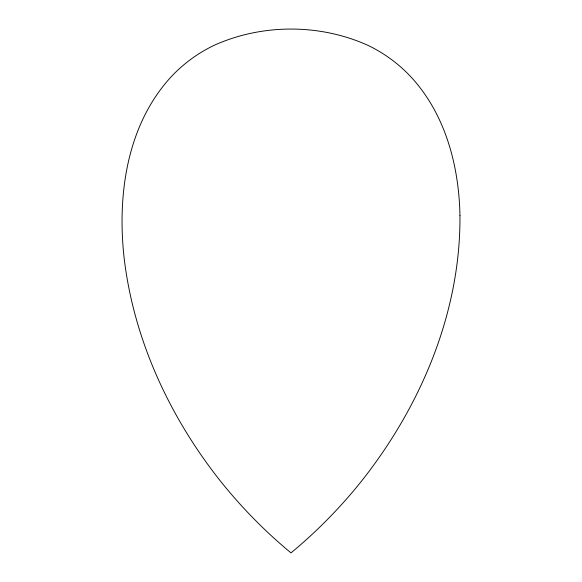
<?xml version="1.0" encoding="UTF-8"?>
<svg xmlns="http://www.w3.org/2000/svg" width="582" height="582" viewBox="0 0 582 582"><rect width="100%" height="100%" fill="white"/><g stroke="black" fill="none" stroke-linecap="round" stroke-linejoin="round"><path stroke-width="0.87" d="M459.955 215.486C460.733 312.061 421.084 405.705 361.844 480.71A491.375 491.375 0 0 1 290.993 552.893A491.375 491.375 0 0 1 220.149 480.717C169.166 416.276 133.322 338.608 123.966 256.56C117.229 193.85 127.174 124.286 171.515 76.409A144.263 144.263 0 0 1 214.016 45.374C262.118 23.622 319.882 23.622 367.984 45.374A144.263 144.263 0 0 1 410.485 76.409C445.252 113.628 458.994 165.601 459.955 215.486"/></g></svg>
